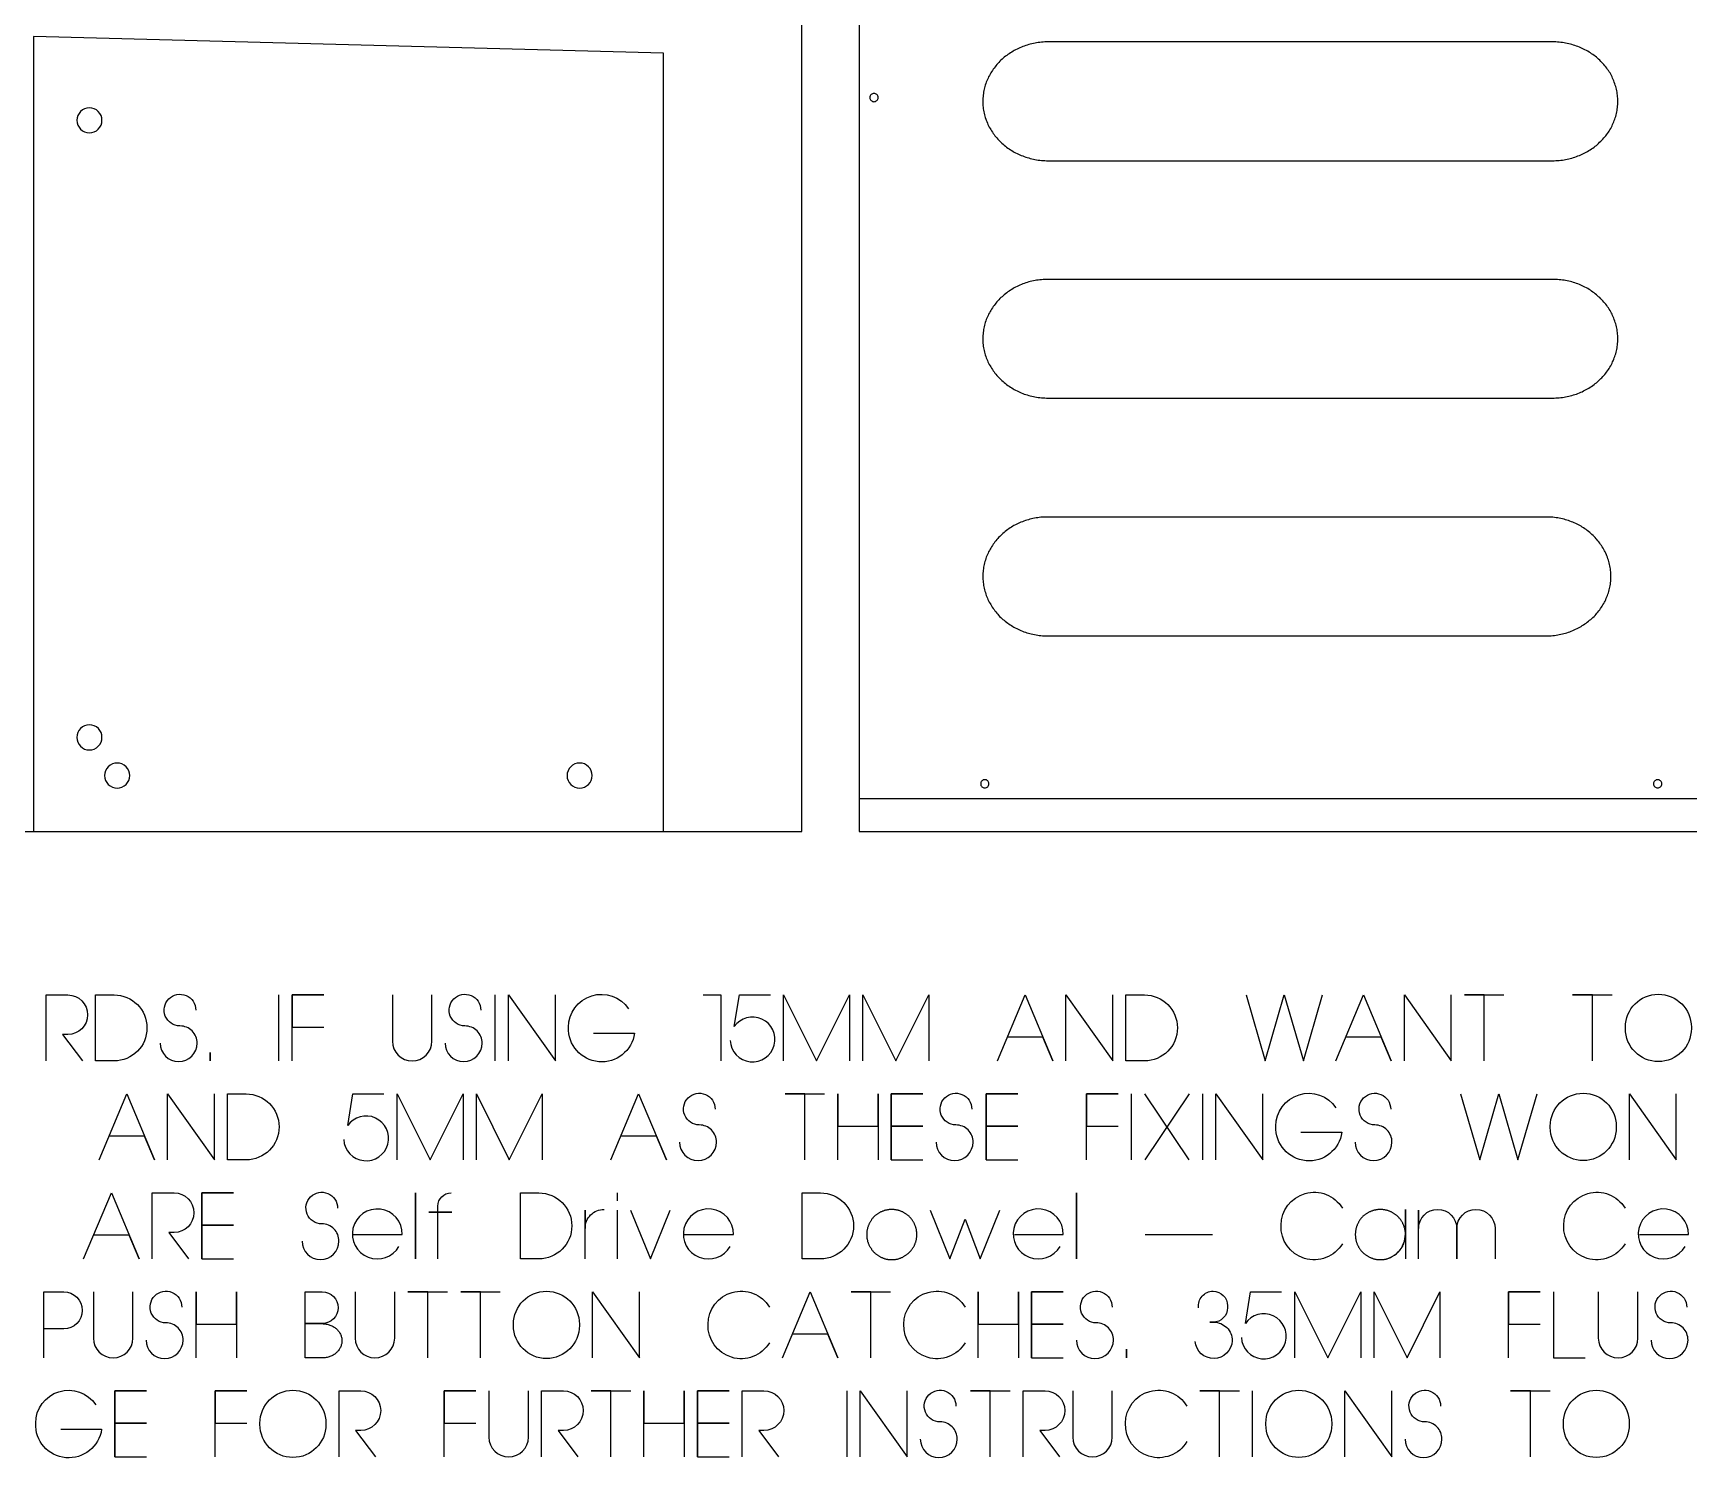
# Model space of a CAD drawing. Extents: x -767 to 4980, y -439 to 2808.
# Drawn here: x 2010 to 3014, y -380 to 484 of the extents above; entities that cross this region are included whole.
import ezdxf

# ---------------------------------------------------------------- set-up
doc = ezdxf.new("R2010")
doc.units = 0
for name, color, linetype in [('LAYER_10', 18, 'CONTINUOUS'), ('T5_LOGOLAYER_20', 18, 'CONTINUOUS'), ('T5_LOGOLAYER_21', 18, 'CONTINUOUS')]:
    doc.layers.add(name, color=color, linetype=linetype)

msp = doc.modelspace()

# ---------------------------------------------------------------- linework, layer by layer
at = {"layer": 'LAYER_10'}
for points in [[(2510.5, 20), (3045.5, 20), (3060.5, 1004), (3060.5, 1297), (2510.5, 1297)], [(2625.1, 406.7), (2930.9, 406.7), (2932, 406.7), (2933, 406.8), (2934, 406.8), (2935, 406.9), (2936, 407), (2936.9, 407.1), (2937.9, 407.3), (2938.9, 407.5), (2939.9, 407.7), (2940.8, 407.9), (2941.7, 408.1), (2942.7, 408.3), (2943.6, 408.6), (2944.5, 408.9), (2945.4, 409.2), (2946.3, 409.6), (2947.2, 409.9), (2948.1, 410.3), (2948.9, 410.7), (2949.8, 411.1), (2950.6, 411.5), (2951.4, 411.9), (2952.2, 412.4), (2953, 412.9), (2953.8, 413.3), (2954.6, 413.9), (2955.3, 414.4), (2956.1, 414.9), (2956.8, 415.5), (2957.5, 416), (2958.2, 416.6), (2958.9, 417.2), (2959.5, 417.9), (2960.2, 418.5), (2960.8, 419.1), (2961.4, 419.8), (2962, 420.5), (2962.6, 421.1), (2963.2, 421.8), (2963.7, 422.5), (2964.2, 423.3), (2964.8, 424), (2965.2, 424.7), (2965.7, 425.5), (2966.2, 426.3), (2966.6, 427), (2967, 427.8), (2967.4, 428.6), (2967.7, 429.4), (2968.1, 430.3), (2968.4, 431.1), (2968.7, 431.9), (2969, 432.8), (2969.3, 433.6), (2969.5, 434.5), (2969.7, 435.4), (2969.9, 436.3), (2970.1, 437.1), (2970.2, 438), (2970.3, 438.9), (2970.4, 439.8), (2970.5, 440.8), (2970.5, 441.7), (2970.5, 442.6), (2970.5, 442.7), (2970.5, 443.7), (2970.5, 444.6), (2970.4, 445.5), (2970.3, 446.4), (2970.2, 447.3), (2970.1, 448.2), (2969.9, 449.1), (2969.7, 450), (2969.5, 450.9), (2969.3, 451.7), (2969, 452.6), (2968.7, 453.4), (2968.4, 454.3), (2968.1, 455.1), (2967.8, 455.9), (2967.4, 456.7), (2967, 457.6), (2966.6, 458.3), (2966.2, 459.1), (2965.8, 459.9), (2965.3, 460.7), (2964.8, 461.4), (2964.3, 462.1), (2963.8, 462.9), (2963.2, 463.6), (2962.7, 464.3), (2962.1, 465), (2961.5, 465.6), (2960.9, 466.3), (2960.2, 466.9), (2959.6, 467.6), (2958.9, 468.2), (2958.3, 468.8), (2957.6, 469.4), (2956.8, 470), (2956.1, 470.5), (2955.4, 471.1), (2954.6, 471.6), (2953.9, 472.1), (2953.1, 472.6), (2952.3, 473.1), (2951.5, 473.5), (2950.6, 474), (2949.8, 474.4), (2949, 474.8), (2948.1, 475.2), (2947.2, 475.6), (2946.3, 475.9), (2945.5, 476.2), (2944.5, 476.6), (2943.6, 476.8), (2942.7, 477.1), (2941.8, 477.4), (2940.8, 477.6), (2939.9, 477.8), (2938.9, 478), (2937.9, 478.2), (2937, 478.3), (2936, 478.4), (2935, 478.5), (2934, 478.6), (2933, 478.7), (2932, 478.7), (2930.9, 478.7), (2625.1, 478.7), (2624.1, 478.7), (2623.1, 478.7), (2622.1, 478.6), (2621.1, 478.5), (2620.1, 478.4), (2619.1, 478.3), (2618.1, 478.2), (2617.2, 478), (2616.2, 477.8), (2615.2, 477.6), (2614.3, 477.4), (2613.4, 477.1), (2612.4, 476.8), (2611.5, 476.6), (2610.6, 476.2), (2609.7, 475.9), (2608.9, 475.6), (2608, 475.2), (2607.1, 474.8), (2606.3, 474.4), (2605.4, 474), (2604.6, 473.5), (2603.8, 473.1), (2603, 472.6), (2602.2, 472.1), (2601.5, 471.6), (2600.7, 471.1), (2600, 470.5), (2599.2, 470), (2598.5, 469.4), (2597.8, 468.8), (2597.2, 468.2), (2596.5, 467.6), (2595.8, 467), (2595.2, 466.3), (2594.6, 465.7), (2594, 465), (2593.4, 464.3), (2592.9, 463.6), (2592.3, 462.9), (2591.8, 462.2), (2591.3, 461.4), (2590.8, 460.7), (2590.3, 459.9), (2589.9, 459.2), (2589.5, 458.4), (2589, 457.6), (2588.7, 456.8), (2588.3, 456), (2588, 455.2), (2587.6, 454.3), (2587.3, 453.5), (2587, 452.6), (2586.8, 451.8), (2586.6, 450.9), (2586.3, 450), (2586.2, 449.2), (2586, 448.3), (2585.9, 447.4), (2585.7, 446.5), (2585.7, 445.6), (2585.6, 444.6), (2585.5, 443.7), (2585.5, 442.8), (2585.5, 442.7), (2585.5, 441.8), (2585.6, 440.9), (2585.6, 440), (2585.7, 439.1), (2585.8, 438.1), (2586, 437.3), (2586.1, 436.4), (2586.3, 435.5), (2586.5, 434.6), (2586.8, 433.7), (2587, 432.9), (2587.3, 432), (2587.6, 431.2), (2587.9, 430.4), (2588.3, 429.5), (2588.6, 428.7), (2589, 427.9), (2589.4, 427.1), (2589.9, 426.3), (2590.3, 425.6), (2590.8, 424.8), (2591.3, 424.1), (2591.8, 423.3), (2592.3, 422.6), (2592.8, 421.9), (2593.4, 421.2), (2594, 420.5), (2594.6, 419.8), (2595.2, 419.2), (2595.8, 418.5), (2596.5, 417.9), (2597.1, 417.3), (2597.8, 416.7), (2598.5, 416.1), (2599.2, 415.5), (2599.9, 415), (2600.7, 414.4), (2601.4, 413.9), (2602.2, 413.4), (2603, 412.9), (2603.8, 412.4), (2604.6, 411.9), (2605.4, 411.5), (2606.3, 411.1), (2607.1, 410.7), (2608, 410.3), (2608.8, 409.9), (2609.7, 409.6), (2610.6, 409.2), (2611.5, 408.9), (2612.4, 408.6), (2613.4, 408.4), (2614.3, 408.1), (2615.2, 407.9), (2616.2, 407.7), (2617.1, 407.5), (2618.1, 407.3), (2619.1, 407.1), (2620.1, 407), (2621.1, 406.9), (2622.1, 406.8), (2623.1, 406.8), (2624.1, 406.7)], [(2625.1, 262.8), (2930.9, 262.8), (2932, 262.8), (2933, 262.9), (2934, 262.9), (2935, 263), (2936, 263.1), (2936.9, 263.2), (2937.9, 263.4), (2938.9, 263.6), (2939.9, 263.7), (2940.8, 264), (2941.7, 264.2), (2942.7, 264.4), (2943.6, 264.7), (2944.5, 265), (2945.4, 265.3), (2946.3, 265.6), (2947.2, 266), (2948.1, 266.4), (2948.9, 266.7), (2949.8, 267.2), (2950.6, 267.6), (2951.4, 268), (2952.2, 268.5), (2953, 268.9), (2953.8, 269.4), (2954.6, 269.9), (2955.3, 270.5), (2956.1, 271), (2956.8, 271.6), (2957.5, 272.1), (2958.2, 272.7), (2958.9, 273.3), (2959.5, 273.9), (2960.2, 274.6), (2960.8, 275.2), (2961.4, 275.9), (2962, 276.5), (2962.6, 277.2), (2963.2, 277.9), (2963.7, 278.6), (2964.2, 279.4), (2964.8, 280.1), (2965.2, 280.8), (2965.7, 281.6), (2966.2, 282.4), (2966.6, 283.1), (2967, 283.9), (2967.4, 284.7), (2967.7, 285.5), (2968.1, 286.4), (2968.4, 287.2), (2968.7, 288), (2969, 288.9), (2969.3, 289.7), (2969.5, 290.6), (2969.7, 291.5), (2969.9, 292.3), (2970.1, 293.2), (2970.2, 294.1), (2970.3, 295), (2970.4, 295.9), (2970.5, 296.9), (2970.5, 297.8), (2970.5, 298.7), (2970.5, 298.8), (2970.5, 299.8), (2970.5, 300.7), (2970.4, 301.6), (2970.3, 302.5), (2970.2, 303.4), (2970.1, 304.3), (2969.9, 305.2), (2969.7, 306.1), (2969.5, 307), (2969.3, 307.8), (2969, 308.7), (2968.7, 309.5), (2968.4, 310.4), (2968.1, 311.2), (2967.8, 312), (2967.4, 312.8), (2967, 313.6), (2966.6, 314.4), (2966.2, 315.2), (2965.8, 316), (2965.3, 316.7), (2964.8, 317.5), (2964.3, 318.2), (2963.8, 319), (2963.2, 319.7), (2962.7, 320.4), (2962.1, 321), (2961.5, 321.7), (2960.9, 322.4), (2960.2, 323), (2959.6, 323.7), (2958.9, 324.3), (2958.3, 324.9), (2957.6, 325.5), (2956.8, 326), (2956.1, 326.6), (2955.4, 327.1), (2954.6, 327.7), (2953.9, 328.2), (2953.1, 328.7), (2952.3, 329.2), (2951.5, 329.6), (2950.6, 330.1), (2949.8, 330.5), (2949, 330.9), (2948.1, 331.3), (2947.2, 331.6), (2946.3, 332), (2945.5, 332.3), (2944.5, 332.6), (2943.6, 332.9), (2942.7, 333.2), (2941.8, 333.5), (2940.8, 333.7), (2939.9, 333.9), (2938.9, 334.1), (2937.9, 334.3), (2937, 334.4), (2936, 334.5), (2935, 334.6), (2934, 334.7), (2933, 334.8), (2932, 334.8), (2930.9, 334.8), (2625.1, 334.8), (2624.1, 334.8), (2623.1, 334.8), (2622.1, 334.7), (2621.1, 334.6), (2620.1, 334.5), (2619.1, 334.4), (2618.1, 334.3), (2617.2, 334.1), (2616.2, 333.9), (2615.2, 333.7), (2614.3, 333.5), (2613.4, 333.2), (2612.4, 332.9), (2611.5, 332.6), (2610.6, 332.3), (2609.7, 332), (2608.9, 331.7), (2608, 331.3), (2607.1, 330.9), (2606.3, 330.5), (2605.4, 330.1), (2604.6, 329.6), (2603.8, 329.2), (2603, 328.7), (2602.2, 328.2), (2601.5, 327.7), (2600.7, 327.2), (2600, 326.6), (2599.2, 326.1), (2598.5, 325.5), (2597.8, 324.9), (2597.2, 324.3), (2596.5, 323.7), (2595.8, 323.1), (2595.2, 322.4), (2594.6, 321.7), (2594, 321.1), (2593.4, 320.4), (2592.9, 319.7), (2592.3, 319), (2591.8, 318.3), (2591.3, 317.5), (2590.8, 316.8), (2590.3, 316), (2589.9, 315.3), (2589.5, 314.5), (2589, 313.7), (2588.7, 312.9), (2588.3, 312.1), (2588, 311.2), (2587.6, 310.4), (2587.3, 309.6), (2587, 308.7), (2586.8, 307.9), (2586.6, 307), (2586.3, 306.1), (2586.2, 305.2), (2586, 304.4), (2585.9, 303.5), (2585.7, 302.6), (2585.7, 301.7), (2585.6, 300.7), (2585.5, 299.8), (2585.5, 298.9), (2585.5, 298.8), (2585.5, 297.9), (2585.6, 297), (2585.6, 296.1), (2585.7, 295.1), (2585.8, 294.2), (2586, 293.3), (2586.1, 292.5), (2586.3, 291.6), (2586.5, 290.7), (2586.8, 289.8), (2587, 289), (2587.3, 288.1), (2587.6, 287.3), (2587.9, 286.4), (2588.3, 285.6), (2588.6, 284.8), (2589, 284), (2589.4, 283.2), (2589.9, 282.4), (2590.3, 281.7), (2590.8, 280.9), (2591.3, 280.2), (2591.8, 279.4), (2592.3, 278.7), (2592.8, 278), (2593.4, 277.3), (2594, 276.6), (2594.6, 275.9), (2595.2, 275.3), (2595.8, 274.6), (2596.5, 274), (2597.1, 273.4), (2597.8, 272.8), (2598.5, 272.2), (2599.2, 271.6), (2599.9, 271), (2600.7, 270.5), (2601.4, 270), (2602.2, 269.5), (2603, 269), (2603.8, 268.5), (2604.6, 268), (2605.4, 267.6), (2606.3, 267.2), (2607.1, 266.8), (2608, 266.4), (2608.8, 266), (2609.7, 265.7), (2610.6, 265.3), (2611.5, 265), (2612.4, 264.7), (2613.4, 264.4), (2614.3, 264.2), (2615.2, 264), (2616.2, 263.7), (2617.1, 263.6), (2618.1, 263.4), (2619.1, 263.2), (2620.1, 263.1), (2621.1, 263), (2622.1, 262.9), (2623.1, 262.9), (2624.1, 262.8)], [(2624.7, 118.7), (2927.1, 118.7), (2928.1, 118.8), (2929.1, 118.8), (2930.1, 118.8), (2931.1, 118.9), (2932.1, 119), (2933.1, 119.2), (2934.1, 119.3), (2935, 119.5), (2936, 119.7), (2936.9, 119.9), (2937.8, 120.1), (2938.8, 120.4), (2939.7, 120.6), (2940.6, 120.9), (2941.5, 121.2), (2942.3, 121.6), (2943.2, 121.9), (2944.1, 122.3), (2944.9, 122.7), (2945.8, 123.1), (2946.6, 123.5), (2947.4, 123.9), (2948.2, 124.4), (2949, 124.9), (2949.8, 125.4), (2950.5, 125.9), (2951.3, 126.4), (2952, 126.9), (2952.7, 127.5), (2953.4, 128.1), (2954.1, 128.6), (2954.8, 129.2), (2955.4, 129.9), (2956.1, 130.5), (2956.7, 131.1), (2957.3, 131.8), (2957.9, 132.5), (2958.5, 133.1), (2959, 133.8), (2959.6, 134.5), (2960.1, 135.3), (2960.6, 136), (2961.1, 136.7), (2961.5, 137.5), (2962, 138.3), (2962.4, 139.1), (2962.8, 139.8), (2963.2, 140.6), (2963.5, 141.5), (2963.9, 142.3), (2964.2, 143.1), (2964.5, 143.9), (2964.8, 144.8), (2965, 145.6), (2965.3, 146.5), (2965.5, 147.4), (2965.7, 148.3), (2965.8, 149.1), (2966, 150), (2966.1, 150.9), (2966.2, 151.9), (2966.2, 152.8), (2966.3, 153.7), (2966.3, 154.6), (2966.3, 154.7), (2966.3, 155.7), (2966.2, 156.6), (2966.2, 157.5), (2966.1, 158.4), (2966, 159.3), (2965.8, 160.2), (2965.7, 161.1), (2965.5, 162), (2965.3, 162.9), (2965.1, 163.7), (2964.8, 164.6), (2964.5, 165.4), (2964.2, 166.3), (2963.9, 167.1), (2963.6, 167.9), (2963.2, 168.8), (2962.8, 169.6), (2962.4, 170.3), (2962, 171.1), (2961.6, 171.9), (2961.1, 172.7), (2960.6, 173.4), (2960.1, 174.1), (2959.6, 174.9), (2959.1, 175.6), (2958.5, 176.3), (2957.9, 177), (2957.4, 177.6), (2956.7, 178.3), (2956.1, 178.9), (2955.5, 179.6), (2954.8, 180.2), (2954.2, 180.8), (2953.5, 181.4), (2952.8, 182), (2952, 182.5), (2951.3, 183.1), (2950.6, 183.6), (2949.8, 184.1), (2949, 184.6), (2948.2, 185.1), (2947.4, 185.5), (2946.6, 186), (2945.8, 186.4), (2945, 186.8), (2944.1, 187.2), (2943.3, 187.6), (2942.4, 187.9), (2941.5, 188.2), (2940.6, 188.6), (2939.7, 188.8), (2938.8, 189.1), (2937.9, 189.4), (2936.9, 189.6), (2936, 189.8), (2935, 190), (2934.1, 190.2), (2933.1, 190.3), (2932.1, 190.5), (2931.1, 190.6), (2930.1, 190.6), (2929.2, 190.7), (2928.1, 190.7), (2927.1, 190.7), (2624.7, 190.7), (2623.7, 190.7), (2622.7, 190.7), (2621.7, 190.6), (2620.7, 190.6), (2619.7, 190.5), (2618.8, 190.3), (2617.8, 190.2), (2616.8, 190), (2615.9, 189.8), (2615, 189.6), (2614, 189.4), (2613.1, 189.1), (2612.2, 188.9), (2611.3, 188.6), (2610.4, 188.2), (2609.5, 187.9), (2608.6, 187.6), (2607.8, 187.2), (2606.9, 186.8), (2606.1, 186.4), (2605.3, 186), (2604.4, 185.5), (2603.6, 185.1), (2602.9, 184.6), (2602.1, 184.1), (2601.3, 183.6), (2600.6, 183.1), (2599.8, 182.5), (2599.1, 182), (2598.4, 181.4), (2597.7, 180.8), (2597.1, 180.2), (2596.4, 179.6), (2595.8, 179), (2595.1, 178.3), (2594.5, 177.7), (2593.9, 177), (2593.4, 176.3), (2592.8, 175.6), (2592.3, 174.9), (2591.8, 174.2), (2591.3, 173.4), (2590.8, 172.7), (2590.3, 171.9), (2589.9, 171.2), (2589.5, 170.4), (2589, 169.6), (2588.7, 168.8), (2588.3, 168), (2588, 167.2), (2587.6, 166.3), (2587.3, 165.5), (2587.1, 164.6), (2586.8, 163.8), (2586.6, 162.9), (2586.4, 162), (2586.2, 161.2), (2586, 160.3), (2585.9, 159.4), (2585.8, 158.5), (2585.7, 157.6), (2585.6, 156.7), (2585.6, 155.7), (2585.6, 154.8), (2585.6, 154.7), (2585.6, 153.8), (2585.6, 152.9), (2585.7, 152), (2585.8, 151.1), (2585.9, 150.2), (2586, 149.3), (2586.2, 148.4), (2586.4, 147.5), (2586.6, 146.6), (2586.8, 145.7), (2587.1, 144.9), (2587.3, 144), (2587.6, 143.2), (2587.9, 142.4), (2588.3, 141.5), (2588.6, 140.7), (2589, 139.9), (2589.4, 139.1), (2589.9, 138.4), (2590.3, 137.6), (2590.8, 136.8), (2591.2, 136.1), (2591.7, 135.3), (2592.3, 134.6), (2592.8, 133.9), (2593.3, 133.2), (2593.9, 132.5), (2594.5, 131.8), (2595.1, 131.2), (2595.7, 130.5), (2596.4, 129.9), (2597, 129.3), (2597.7, 128.7), (2598.4, 128.1), (2599.1, 127.5), (2599.8, 127), (2600.6, 126.4), (2601.3, 125.9), (2602.1, 125.4), (2602.8, 124.9), (2603.6, 124.4), (2604.4, 124), (2605.2, 123.5), (2606.1, 123.1), (2606.9, 122.7), (2607.8, 122.3), (2608.6, 121.9), (2609.5, 121.6), (2610.4, 121.2), (2611.3, 120.9), (2612.2, 120.6), (2613.1, 120.4), (2614, 120.1), (2614.9, 119.9), (2615.9, 119.7), (2616.8, 119.5), (2617.8, 119.3), (2618.8, 119.2), (2619.7, 119), (2620.7, 118.9), (2621.7, 118.8), (2622.7, 118.8), (2623.7, 118.8)]]:
    msp.add_lwpolyline(points, close=True, dxfattribs=at)
msp.add_lwpolyline([(2391.8, 0), (2391.8, 472), (2009.8, 482.1), (2009.8, 0)], dxfattribs=at)
for points in [[(2519.5, 447.5, 0.414214), (2517, 445, 0.414214), (2519.5, 442.5, 0.414214), (2522, 445, 0.414214)], [(2043.8, 438.8, 0.414214), (2036.2, 431.2, 0.414214), (2043.8, 423.6, 0.414214), (2051.4, 431.2, 0.414214)], [(2043.8, 64.8, 0.414214), (2036.2, 57.1, 0.414214), (2043.8, 49.5, 0.414214), (2051.4, 57.1, 0.414214)], [(2060.6, 41.6, 0.414214), (2053, 34, 0.414214), (2060.6, 26.4, 0.414214), (2068.2, 34, 0.414214)], [(2341, 41.6, 0.414214), (2333.4, 34, 0.414214), (2341, 26.4, 0.414214), (2348.6, 34, 0.414214)], [(2586.7, 31.5, 0.414214), (2584.2, 29, 0.414214), (2586.7, 26.5, 0.414214), (2589.2, 29, 0.414214)], [(2994.7, 31.5, 0.414214), (2992.2, 29, 0.414214), (2994.7, 26.5, 0.414214), (2997.2, 29, 0.414214)]]:
    msp.add_lwpolyline(points, format="xyb", close=True, dxfattribs=at)
at = {"layer": 'T5_LOGOLAYER_20'}
for points in [[(1255.8, 0), (2475.8, 0), (2475.8, 2440), (1255.8, 2440)], [(2510.5, 0), (3730.5, 0), (3730.5, 2440), (2510.5, 2440)]]:
    msp.add_lwpolyline(points, close=True, dxfattribs=at)
at = {"layer": 'T5_LOGOLAYER_21'}
for points in [[(2017.5, -139), (2017.5, -99), (2030.7, -99, -1), (2030.7, -123), (2027.5, -123), (2039.5, -139)], [(2086.7, -128.2, 1), (2109.1, -128.2, 0.415385), (2098.7, -117.8, -0.668438), (2091.9, -101.4, -0.668438), (2108.3, -108.2)], [(2227.5, -99), (2227.5, -127, 1), (2251.5, -127), (2251.5, -99)], [(2259.5, -128.2, 1), (2281.9, -128.2, 0.415385), (2271.5, -117.8, -0.668438), (2264.7, -101.4, -0.668438), (2281.1, -108.2)], [(2349.5, -122.2), (2374.3, -122.2, -0.955296), (2334.3, -118.6, -0.741566), (2370.7, -107.4)], [(2432.3, -126.6, 0.857608), (2459, -129.4, 0.839431), (2434.7, -118.2), (2437.9, -99), (2456.7, -99)], [(2198, -186.6, 0.857608), (2224.7, -189.4, 0.839431), (2200.4, -178.2), (2203.6, -159), (2222.4, -159)], [(2401.6, -188.2, 1), (2424, -188.2, 0.415385), (2413.6, -177.8, -0.668438), (2406.8, -161.4, -0.668438), (2423.2, -168.2)], [(2557.2, -188.2, 1), (2579.6, -188.2, 0.415385), (2569.2, -177.8, -0.668438), (2562.4, -161.4, -0.668438), (2578.8, -168.2)], [(2778.4, -182.2), (2803.2, -182.2, -0.955296), (2763.2, -178.6, -0.741566), (2799.6, -167.4)], [(2811.2, -188.2, 1), (2833.6, -188.2, 0.415385), (2823.2, -177.8, -0.668438), (2816.4, -161.4, -0.668438), (2832.8, -168.2)], [(2081.9, -259), (2081.9, -219), (2095.1, -219, -1), (2095.1, -243), (2091.9, -243), (2103.9, -259)], [(2172.7, -248.2, 1), (2195.1, -248.2, 0.415385), (2184.7, -237.8, -0.668438), (2177.9, -221.4, -0.668438), (2194.3, -228.2)], [(2255.1, -259), (2255.1, -230.6), (2249.5, -230.6), (2263.5, -230.6), (2255.1, -230.6), (2255.1, -227, -0.413333), (2263.1, -219)], [(2803.5, -249.8, -0.77786), (2766.3, -238.6, -0.756443), (2803.5, -228.2)], [(2974.9, -249.8, -0.77786), (2937.7, -238.6, -0.756443), (2974.9, -228.2)], [(2203.9, -244.2), (2233.5, -244.2, 0.90232), (2203.6, -240.5, 0.862347), (2231.5, -251.4)], [(2344.3, -259), (2344.3, -229.4), (2344.3, -240.6, -0.416092), (2355.9, -229)], [(2404.7, -244.2), (2434.3, -244.2, 0.90232), (2404.3, -240.5, 0.862347), (2432.3, -251.4)], [(2604.7, -244.2), (2634.3, -244.2, 0.90232), (2604.3, -240.5, 0.862347), (2632.3, -251.4)], [(2826.5, -259.4, 0.421631), (2841.7, -243.8), (2841.7, -229), (2841.7, -259)], [(2849.7, -259), (2849.7, -229.4), (2849.7, -240.6, -1), (2872.9, -240.6), (2872.9, -259), (2872.9, -240.6, -1), (2896.1, -240.6), (2896.1, -259)], [(2983.7, -244.2), (3013.3, -244.2, 0.90232), (2983.3, -240.5, 0.862347), (3011.3, -251.4)], [(2016.2, -319), (2016.2, -279), (2028.2, -279, -1), (2028.2, -301.4), (2016.2, -301.4)], [(2046.2, -279), (2046.2, -307, 1), (2070.2, -307), (2070.2, -279)], [(2078.2, -308.2, 1), (2100.6, -308.2, 0.415385), (2090.2, -297.8, -0.668438), (2083.4, -281.4, -0.668438), (2099.8, -288.2)], [(2204.9, -279), (2204.9, -307, 1), (2228.9, -307), (2228.9, -279)], [(2456.1, -309.8, -0.77786), (2418.9, -298.6, -0.756443), (2456.1, -288.2)], [(2574.8, -309.8, -0.77786), (2537.6, -298.6, -0.756443), (2574.8, -288.2)], [(2642.3, -308.2, 1), (2664.7, -308.2, 0.415385), (2654.3, -297.8, -0.668438), (2647.5, -281.4, -0.668438), (2663.9, -288.2)], [(2716.3, -288.6, -0.454849), (2725.1, -278.6, -0.411435), (2733.9, -287.4), (2733.9, -288.6, -0.412121), (2725.1, -297.4), (2723.1, -297.4), (2725.5, -297.4, -0.414286), (2736.7, -308.6, -0.946269), (2714.3, -309)], [(2742.3, -306.6, 0.857608), (2769.1, -309.4, 0.839431), (2744.7, -298.2), (2747.9, -279), (2766.7, -279)], [(2958.7, -279), (2958.7, -307, 1), (2982.7, -307), (2982.7, -279)], [(2990.7, -308.2, 1), (3013.1, -308.2, 0.415385), (3002.7, -297.8, -0.668438), (2995.9, -281.4, -0.668438), (3012.3, -288.2)], [(2026.4, -362.2), (2051.2, -362.2, -0.955296), (2011.2, -358.6, -0.741566), (2047.6, -347.4)], [(2195.2, -379), (2195.2, -339), (2208.4, -339, -1), (2208.4, -363), (2205.2, -363), (2217.2, -379)], [(2286, -339), (2286, -367, 1), (2310, -367), (2310, -339)], [(2318, -379), (2318, -339), (2331.2, -339, -1), (2331.2, -363), (2328, -363), (2340, -379)], [(2439.6, -379), (2439.6, -339), (2452.8, -339, -1), (2452.8, -363), (2449.6, -363), (2461.6, -379)], [(2547.6, -368.2, 1), (2570, -368.2, 0.415385), (2559.6, -357.8, -0.668438), (2552.8, -341.4, -0.668438), (2569.2, -348.2)], [(2610, -379), (2610, -339), (2623.2, -339, -1), (2623.2, -363), (2620, -363), (2632, -379)], [(2640, -339), (2640, -367, 1), (2664, -367), (2664, -339)], [(2709.2, -369.8, -0.77786), (2672, -358.6, -0.756443), (2709.2, -348.2)], [(2841.5, -368.2, 1), (2863.9, -368.2, 0.415385), (2853.5, -357.8, -0.668438), (2846.7, -341.4, -0.668438), (2863.1, -348.2)]]:
    msp.add_lwpolyline(points, format="xyb", dxfattribs=at)
for points in [[(2047.5, -139), (2047.5, -99), (2058.7, -99, -1), (2058.7, -139)], [(2672.3, -139), (2672.3, -99), (2683.5, -99, -1), (2683.5, -139)], [(3015.1, -119.4, -1), (2975.1, -119.4), (2975.1, -118.6, -1), (3015.1, -118.6)], [(2127.6, -199), (2127.6, -159), (2138.8, -159, -1), (2138.8, -199)], [(2969.6, -179.4, -1), (2929.6, -179.4), (2929.6, -178.6, -1), (2969.6, -178.6)], [(2305.1, -259), (2305.1, -219), (2316.3, -219, -1), (2316.3, -259)], [(2475.9, -259), (2475.9, -219), (2487.1, -219, -1), (2487.1, -259)], [(2174.6, -319), (2174.6, -279), (2185, -279, -1), (2185, -298.2), (2174.6, -298.2), (2185, -298.2), (2185.6, -298.3), (2186.2, -298.3), (2186.8, -298.4), (2187.4, -298.5), (2187.9, -298.6), (2188.5, -298.7), (2189.1, -298.9), (2189.6, -299.1), (2190.1, -299.3), (2190.7, -299.5), (2191.2, -299.7), (2191.6, -300), (2192.1, -300.3), (2192.6, -300.6), (2193, -300.9), (2193.4, -301.3), (2193.8, -301.7), (2194.2, -302), (2194.5, -302.4), (2194.9, -302.8), (2195.2, -303.3), (2195.5, -303.7), (2195.7, -304.1), (2196, -304.6), (2196.2, -305.1), (2196.4, -305.6), (2196.5, -306), (2196.7, -306.5), (2196.8, -307.1), (2196.8, -307.3), (2196.8, -307.6), (2196.9, -307.8), (2196.9, -308.1), (2196.9, -308.4), (2196.9, -308.6), (2196.9, -308.9), (2196.9, -309.2), (2196.9, -309.4), (2196.8, -309.7), (2196.8, -310), (2196.8, -310.2), (2196.7, -310.7), (2196.5, -311.2), (2196.4, -311.7), (2196.2, -312.2), (2196, -312.7), (2195.7, -313.2), (2195.5, -313.6), (2195.2, -314), (2194.9, -314.5), (2194.5, -314.9), (2194.2, -315.3), (2193.8, -315.6), (2193.4, -316), (2193, -316.3), (2192.6, -316.7), (2192.1, -317), (2191.6, -317.3), (2191.2, -317.5), (2190.7, -317.8), (2190.1, -318), (2189.6, -318.2), (2189.1, -318.4), (2188.5, -318.6), (2187.9, -318.7), (2187.4, -318.8), (2186.8, -318.9), (2186.2, -319), (2185.6, -319), (2185, -319)], [(2340.9, -299.4, -1), (2300.9, -299.4), (2300.9, -298.6, -1), (2340.9, -298.6)], [(2187.2, -359.4, -1), (2147.2, -359.4), (2147.2, -358.6, -1), (2187.2, -358.6)], [(2797.1, -359.4, -1), (2757.1, -359.4), (2757.1, -358.6, -1), (2797.1, -358.6)], [(2977.5, -359.4, -1), (2937.5, -359.4), (2937.5, -358.6, -1), (2977.5, -358.6)]]:
    msp.add_lwpolyline(points, format="xyb", close=True, dxfattribs=at)
for points in [[(2158.7, -139), (2158.7, -99)], [(2166.7, -139), (2166.7, -99), (2185.9, -99), (2166.7, -99), (2166.7, -118.6), (2185.9, -118.6)], [(2289.9, -139), (2289.9, -99)], [(2297.9, -139), (2297.9, -99), (2326.3, -139), (2326.3, -99)], [(2415.9, -99), (2426.7, -99), (2426.7, -139)], [(2464.7, -139), (2464.7, -99), (2484.7, -139), (2504.7, -99), (2504.7, -139)], [(2512.7, -139), (2512.7, -99), (2532.7, -139), (2552.7, -99), (2552.7, -139)], [(2594.3, -139), (2611.1, -99), (2627.9, -139), (2621.9, -124.6), (2600.7, -124.6)], [(2635.9, -139), (2635.9, -99), (2664.3, -139), (2664.3, -99)], [(2745.1, -99), (2756.7, -139), (2768.3, -99), (2779.9, -139), (2791.5, -99)], [(2799.5, -139), (2816.3, -99), (2833.1, -139), (2827.1, -124.6), (2805.9, -124.6)], [(2841.1, -139), (2841.1, -99), (2869.5, -139), (2869.5, -99)], [(2889.5, -139), (2889.5, -99), (2877.5, -99), (2901.5, -99)], [(2955.1, -139), (2955.1, -99), (2943.1, -99), (2967.1, -99)], [(2049.6, -199), (2066.4, -159), (2083.2, -199), (2077.2, -184.6), (2056, -184.6)], [(2091.2, -199), (2091.2, -159), (2119.6, -199), (2119.6, -159)], [(2230.4, -199), (2230.4, -159), (2250.4, -199), (2270.4, -159), (2270.4, -199)], [(2278.4, -199), (2278.4, -159), (2298.4, -199), (2318.4, -159), (2318.4, -199)], [(2360, -199), (2376.8, -159), (2393.6, -199), (2387.6, -184.6), (2366.4, -184.6)], [(2477.6, -199), (2477.6, -159), (2465.6, -159), (2489.6, -159)], [(2497.6, -199), (2497.6, -159), (2497.6, -178.6), (2522, -178.6), (2522, -159), (2522, -199)], [(2530, -199), (2530, -159), (2549.2, -159), (2530, -159), (2530, -178.6), (2549.2, -178.6), (2530, -178.6), (2530, -199), (2549.2, -199)], [(2587.6, -199), (2587.6, -159), (2606.8, -159), (2587.6, -159), (2587.6, -178.6), (2606.8, -178.6), (2587.6, -178.6), (2587.6, -199), (2606.8, -199)], [(2648.4, -199), (2648.4, -159), (2667.6, -159), (2648.4, -159), (2648.4, -178.6), (2667.6, -178.6)], [(2675.6, -199), (2675.6, -159)], [(2683.6, -159), (2710.4, -199)], [(2684, -199), (2710.8, -159)], [(2718.8, -199), (2718.8, -159)], [(2726.8, -199), (2726.8, -159), (2755.2, -199), (2755.2, -159)], [(2875.2, -159), (2886.8, -199), (2898.4, -159), (2910, -199), (2921.6, -159)], [(2977.6, -199), (2977.6, -159), (3006, -199), (3006, -159)], [(2040.3, -259), (2057.1, -219), (2073.9, -259), (2067.9, -244.6), (2046.7, -244.6)], [(2111.9, -259), (2111.9, -219), (2131.1, -219), (2111.9, -219), (2111.9, -238.6), (2131.1, -238.6), (2111.9, -238.6), (2111.9, -259), (2131.1, -259)], [(2363.9, -223.8), (2363.9, -219)], [(2363.9, -259), (2363.9, -229.4)], [(2371.9, -229.4), (2383.9, -259), (2395.9, -229.4)], [(2553.5, -229.4), (2565.5, -259), (2574.7, -235), (2583.9, -259), (2595.9, -229.4)], [(2683.9, -244.2), (2724.7, -244.2)], [(2108.6, -319), (2108.6, -279), (2108.6, -298.6), (2133, -298.6), (2133, -279), (2133, -319)], [(2248.9, -319), (2248.9, -279), (2236.9, -279), (2260.9, -279)], [(2280.9, -319), (2280.9, -279), (2268.9, -279), (2292.9, -279)], [(2348.9, -319), (2348.9, -279), (2377.3, -319), (2377.3, -279)], [(2464, -319), (2480.8, -279), (2497.6, -319), (2491.6, -304.6), (2470.4, -304.6)], [(2517.6, -319), (2517.6, -279), (2505.6, -279), (2529.6, -279)], [(2582.7, -319), (2582.7, -279), (2582.7, -298.6), (2607.1, -298.6), (2607.1, -279), (2607.1, -319)], [(2615.1, -319), (2615.1, -279), (2634.3, -279), (2615.1, -279), (2615.1, -298.6), (2634.3, -298.6), (2615.1, -298.6), (2615.1, -319), (2634.3, -319)], [(2774.7, -319), (2774.7, -279), (2794.7, -319), (2814.7, -279), (2814.7, -319)], [(2822.7, -319), (2822.7, -279), (2842.7, -319), (2862.7, -279), (2862.7, -319)], [(2904.3, -319), (2904.3, -279), (2923.5, -279), (2904.3, -279), (2904.3, -298.6), (2923.5, -298.6)], [(2931.5, -279), (2931.5, -319), (2950.7, -319)], [(2059.2, -379), (2059.2, -339), (2078.4, -339), (2059.2, -339), (2059.2, -358.6), (2078.4, -358.6), (2059.2, -358.6), (2059.2, -379), (2078.4, -379)], [(2120, -379), (2120, -339), (2139.2, -339), (2120, -339), (2120, -358.6), (2139.2, -358.6)], [(2258.8, -379), (2258.8, -339), (2278, -339), (2258.8, -339), (2258.8, -358.6), (2278, -358.6)], [(2360, -379), (2360, -339), (2348, -339), (2372, -339)], [(2380, -379), (2380, -339), (2380, -358.6), (2404.4, -358.6), (2404.4, -339), (2404.4, -379)], [(2412.4, -379), (2412.4, -339), (2431.6, -339), (2412.4, -339), (2412.4, -358.6), (2431.6, -358.6), (2412.4, -358.6), (2412.4, -379), (2431.6, -379)], [(2503.2, -379), (2503.2, -339)], [(2511.2, -379), (2511.2, -339), (2539.6, -379), (2539.6, -339)], [(2590, -379), (2590, -339), (2578, -339), (2602, -339)], [(2729.1, -379), (2729.1, -339), (2717.1, -339), (2741.1, -339)], [(2749.1, -379), (2749.1, -339)], [(2805.1, -379), (2805.1, -339), (2833.5, -379), (2833.5, -339)], [(2917.5, -379), (2917.5, -339), (2905.5, -339), (2929.5, -339)]]:
    msp.add_lwpolyline(points, dxfattribs=at)
for points in [[(2117.1, -139), (2117.1, -133.8)], [(2241.5, -259), (2241.5, -219)], [(2642.3, -259), (2642.3, -219)], [(2530.3, -259.4), (2530.7, -259.4), (2531, -259.4), (2531.4, -259.4), (2531.8, -259.4), (2532.2, -259.3), (2532.6, -259.3), (2533, -259.2), (2533.3, -259.1), (2533.7, -259.1), (2534.1, -259), (2534.4, -258.9), (2534.8, -258.8), (2535.1, -258.6), (2535.5, -258.5), (2535.8, -258.4), (2536.2, -258.2), (2536.5, -258.1), (2536.9, -257.9), (2537.2, -257.8), (2537.5, -257.6), (2537.8, -257.4), (2538.1, -257.2), (2538.5, -257), (2538.8, -256.8), (2539.1, -256.6), (2539.4, -256.4), (2539.7, -256.2), (2539.9, -256), (2540.2, -255.7), (2540.5, -255.5), (2540.8, -255.2), (2541, -255), (2541.3, -254.7), (2541.5, -254.5), (2541.8, -254.2), (2542, -253.9), (2542.2, -253.6), (2542.4, -253.3), (2542.7, -253), (2542.9, -252.7), (2543.1, -252.4), (2543.3, -252.1), (2543.5, -251.8), (2543.6, -251.5), (2543.8, -251.2), (2544, -250.8), (2544.1, -250.5), (2544.3, -250.2), (2544.4, -249.8), (2544.5, -249.5), (2544.7, -249.1), (2544.8, -248.8), (2544.9, -248.4), (2545, -248), (2545.1, -247.7), (2545.2, -247.3), (2545.2, -246.9), (2545.3, -246.6), (2545.3, -246.2), (2545.4, -245.8), (2545.4, -245.4), (2545.4, -245), (2545.5, -244.6), (2545.5, -244.2), (2545.5, -243.9), (2545.4, -243.5), (2545.4, -243.1), (2545.4, -242.7), (2545.3, -242.3), (2545.3, -241.9), (2545.2, -241.6), (2545.2, -241.2), (2545.1, -240.8), (2545, -240.4), (2544.9, -240.1), (2544.8, -239.7), (2544.7, -239.4), (2544.5, -239), (2544.4, -238.7), (2544.3, -238.3), (2544.1, -238), (2544, -237.7), (2543.8, -237.3), (2543.6, -237), (2543.5, -236.7), (2543.3, -236.4), (2543.1, -236.1), (2542.9, -235.7), (2542.7, -235.4), (2542.4, -235.1), (2542.2, -234.9), (2542, -234.6), (2541.8, -234.3), (2541.5, -234), (2541.3, -233.8), (2541, -233.5), (2540.8, -233.2), (2540.5, -233), (2540.2, -232.7), (2539.9, -232.5), (2539.7, -232.3), (2539.4, -232.1), (2539.1, -231.8), (2538.8, -231.6), (2538.5, -231.4), (2538.1, -231.2), (2537.8, -231.1), (2537.5, -230.9), (2537.2, -230.7), (2536.9, -230.5), (2536.5, -230.4), (2536.2, -230.2), (2535.8, -230.1), (2535.5, -230), (2535.1, -229.8), (2534.8, -229.7), (2534.4, -229.6), (2534.1, -229.5), (2533.7, -229.4), (2533.3, -229.4), (2533, -229.3), (2532.6, -229.2), (2532.2, -229.2), (2531.8, -229.1), (2531.4, -229.1), (2531, -229.1), (2530.7, -229), (2530.3, -229), (2529.9, -229), (2529.5, -229.1), (2529.1, -229.1), (2528.7, -229.1), (2528.3, -229.2), (2528, -229.2), (2527.6, -229.3), (2527.2, -229.4), (2526.8, -229.4), (2526.5, -229.5), (2526.1, -229.6), (2525.7, -229.7), (2525.4, -229.8), (2525, -230), (2524.7, -230.1), (2524.4, -230.2), (2524, -230.4), (2523.7, -230.5), (2523.3, -230.7), (2523, -230.9), (2522.7, -231.1), (2522.4, -231.2), (2522.1, -231.4), (2521.8, -231.6), (2521.5, -231.8), (2521.2, -232.1), (2520.9, -232.3), (2520.6, -232.5), (2520.3, -232.7), (2520, -233), (2519.8, -233.2), (2519.5, -233.5), (2519.3, -233.8), (2519, -234), (2518.8, -234.3), (2518.5, -234.6), (2518.3, -234.9), (2518.1, -235.1), (2517.9, -235.4), (2517.7, -235.7), (2517.5, -236.1), (2517.3, -236.4), (2517.1, -236.7), (2516.9, -237), (2516.7, -237.3), (2516.6, -237.7), (2516.4, -238), (2516.3, -238.3), (2516.1, -238.7), (2516, -239), (2515.9, -239.4), (2515.8, -239.7), (2515.6, -240.1), (2515.5, -240.4), (2515.5, -240.8), (2515.4, -241.2), (2515.3, -241.6), (2515.2, -241.9), (2515.2, -242.3), (2515.1, -242.7), (2515.1, -243.1), (2515.1, -243.5), (2515.1, -243.9), (2515.1, -244.2), (2515.1, -244.6), (2515.1, -245), (2515.1, -245.4), (2515.1, -245.8), (2515.2, -246.2), (2515.2, -246.6), (2515.3, -246.9), (2515.4, -247.3), (2515.5, -247.7), (2515.5, -248), (2515.6, -248.4), (2515.8, -248.8), (2515.9, -249.1), (2516, -249.5), (2516.1, -249.8), (2516.3, -250.2), (2516.4, -250.5), (2516.6, -250.8), (2516.7, -251.2), (2516.9, -251.5), (2517.1, -251.8), (2517.3, -252.1), (2517.5, -252.4), (2517.7, -252.7), (2517.9, -253), (2518.1, -253.3), (2518.3, -253.6), (2518.5, -253.9), (2518.8, -254.2), (2519, -254.5), (2519.3, -254.7), (2519.5, -255), (2519.8, -255.2), (2520, -255.5), (2520.3, -255.7), (2520.6, -256), (2520.9, -256.2), (2521.2, -256.4), (2521.5, -256.6), (2521.8, -256.8), (2522.1, -257), (2522.4, -257.2), (2522.7, -257.4), (2523, -257.6), (2523.3, -257.8), (2523.7, -257.9), (2524, -258.1), (2524.4, -258.2), (2524.7, -258.4), (2525, -258.5), (2525.4, -258.6), (2525.7, -258.8), (2526.1, -258.9), (2526.5, -259), (2526.8, -259.1), (2527.2, -259.1), (2527.6, -259.2), (2528, -259.3), (2528.3, -259.3), (2528.7, -259.4), (2529.1, -259.4), (2529.5, -259.4), (2529.9, -259.4)], [(2826.5, -259.4), (2826.9, -259.4), (2827.3, -259.4), (2827.7, -259.4), (2828.1, -259.4), (2828.5, -259.3), (2828.8, -259.3), (2829.2, -259.2), (2829.6, -259.1), (2830, -259.1), (2830.3, -259), (2830.7, -258.9), (2831.1, -258.8), (2831.4, -258.6), (2831.8, -258.5), (2832.1, -258.4), (2832.4, -258.2), (2832.8, -258.1), (2833.1, -257.9), (2833.5, -257.8), (2833.8, -257.6), (2834.1, -257.4), (2834.4, -257.2), (2834.7, -257), (2835, -256.8), (2835.3, -256.6), (2835.6, -256.4), (2835.9, -256.2), (2836.2, -256), (2836.5, -255.7), (2836.8, -255.5), (2837, -255.2), (2837.3, -255), (2837.5, -254.7), (2837.8, -254.5), (2838, -254.2), (2838.3, -253.9), (2838.5, -253.6), (2838.7, -253.3), (2838.9, -253), (2839.1, -252.7), (2839.3, -252.4), (2839.5, -252.1), (2839.7, -251.8), (2839.9, -251.5), (2840.1, -251.2), (2840.2, -250.8), (2840.4, -250.5), (2840.5, -250.2), (2840.7, -249.8), (2840.8, -249.5), (2840.9, -249.1), (2841, -248.8), (2841.2, -248.4), (2841.3, -248), (2841.3, -247.7), (2841.4, -247.3), (2841.5, -246.9), (2841.6, -246.6), (2841.6, -246.2), (2841.7, -245.8), (2841.7, -245.4), (2841.7, -245), (2841.7, -244.6), (2841.7, -244.2), (2841.7, -243.9), (2841.7, -243.5), (2841.7, -243.1), (2841.7, -242.7), (2841.6, -242.3), (2841.6, -241.9), (2841.5, -241.6), (2841.4, -241.2), (2841.3, -240.8), (2841.3, -240.4), (2841.2, -240.1), (2841, -239.7), (2840.9, -239.4), (2840.8, -239), (2840.7, -238.7), (2840.5, -238.3), (2840.4, -238), (2840.2, -237.7), (2840.1, -237.3), (2839.9, -237), (2839.7, -236.7), (2839.5, -236.4), (2839.3, -236.1), (2839.1, -235.7), (2838.9, -235.4), (2838.7, -235.1), (2838.5, -234.9), (2838.3, -234.6), (2838, -234.3), (2837.8, -234), (2837.5, -233.8), (2837.3, -233.5), (2837, -233.2), (2836.8, -233), (2836.5, -232.7), (2836.2, -232.5), (2835.9, -232.3), (2835.6, -232.1), (2835.3, -231.8), (2835, -231.6), (2834.7, -231.4), (2834.4, -231.2), (2834.1, -231.1), (2833.8, -230.9), (2833.5, -230.7), (2833.1, -230.5), (2832.8, -230.4), (2832.4, -230.2), (2832.1, -230.1), (2831.8, -230), (2831.4, -229.8), (2831.1, -229.7), (2830.7, -229.6), (2830.3, -229.5), (2830, -229.4), (2829.6, -229.4), (2829.2, -229.3), (2828.8, -229.2), (2828.5, -229.2), (2828.1, -229.1), (2827.7, -229.1), (2827.3, -229.1), (2826.9, -229), (2826.5, -229), (2826.1, -229), (2825.8, -229.1), (2825.4, -229.1), (2825, -229.1), (2824.6, -229.2), (2824.2, -229.2), (2823.8, -229.3), (2823.5, -229.4), (2823.1, -229.4), (2822.7, -229.5), (2822.4, -229.6), (2822, -229.7), (2821.7, -229.8), (2821.3, -230), (2821, -230.1), (2820.6, -230.2), (2820.3, -230.4), (2819.9, -230.5), (2819.6, -230.7), (2819.3, -230.9), (2819, -231.1), (2818.7, -231.2), (2818.3, -231.4), (2818, -231.6), (2817.7, -231.8), (2817.4, -232.1), (2817.1, -232.3), (2816.9, -232.5), (2816.6, -232.7), (2816.3, -233), (2816, -233.2), (2815.8, -233.5), (2815.5, -233.8), (2815.3, -234), (2815, -234.3), (2814.8, -234.6), (2814.6, -234.9), (2814.4, -235.1), (2814.1, -235.4), (2813.9, -235.7), (2813.7, -236.1), (2813.5, -236.4), (2813.3, -236.7), (2813.2, -237), (2813, -237.3), (2812.8, -237.7), (2812.7, -238), (2812.5, -238.3), (2812.4, -238.7), (2812.3, -239), (2812.1, -239.4), (2812, -239.7), (2811.9, -240.1), (2811.8, -240.4), (2811.7, -240.8), (2811.6, -241.2), (2811.6, -241.6), (2811.5, -241.9), (2811.5, -242.3), (2811.4, -242.7), (2811.4, -243.1), (2811.4, -243.5), (2811.3, -243.9), (2811.3, -244.2), (2811.3, -244.6), (2811.4, -245), (2811.4, -245.4), (2811.4, -245.8), (2811.5, -246.2), (2811.5, -246.6), (2811.6, -246.9), (2811.6, -247.3), (2811.7, -247.7), (2811.8, -248), (2811.9, -248.4), (2812, -248.8), (2812.1, -249.1), (2812.3, -249.5), (2812.4, -249.8), (2812.5, -250.2), (2812.7, -250.5), (2812.8, -250.8), (2813, -251.2), (2813.2, -251.5), (2813.3, -251.8), (2813.5, -252.1), (2813.7, -252.4), (2813.9, -252.7), (2814.1, -253), (2814.4, -253.3), (2814.6, -253.6), (2814.8, -253.9), (2815, -254.2), (2815.3, -254.5), (2815.5, -254.7), (2815.8, -255), (2816, -255.2), (2816.3, -255.5), (2816.6, -255.7), (2816.9, -256), (2817.1, -256.2), (2817.4, -256.4), (2817.7, -256.6), (2818, -256.8), (2818.3, -257), (2818.7, -257.2), (2819, -257.4), (2819.3, -257.6), (2819.6, -257.8), (2819.9, -257.9), (2820.3, -258.1), (2820.6, -258.2), (2821, -258.4), (2821.3, -258.5), (2821.7, -258.6), (2822, -258.8), (2822.4, -258.9), (2822.7, -259), (2823.1, -259.1), (2823.5, -259.1), (2823.8, -259.2), (2824.2, -259.3), (2824.6, -259.3), (2825, -259.4), (2825.4, -259.4), (2825.8, -259.4), (2826.1, -259.4)], [(2672.7, -319), (2672.7, -313.8)]]:
    msp.add_lwpolyline(points, close=True, dxfattribs=at)

doc.saveas('drawing.dxf')
